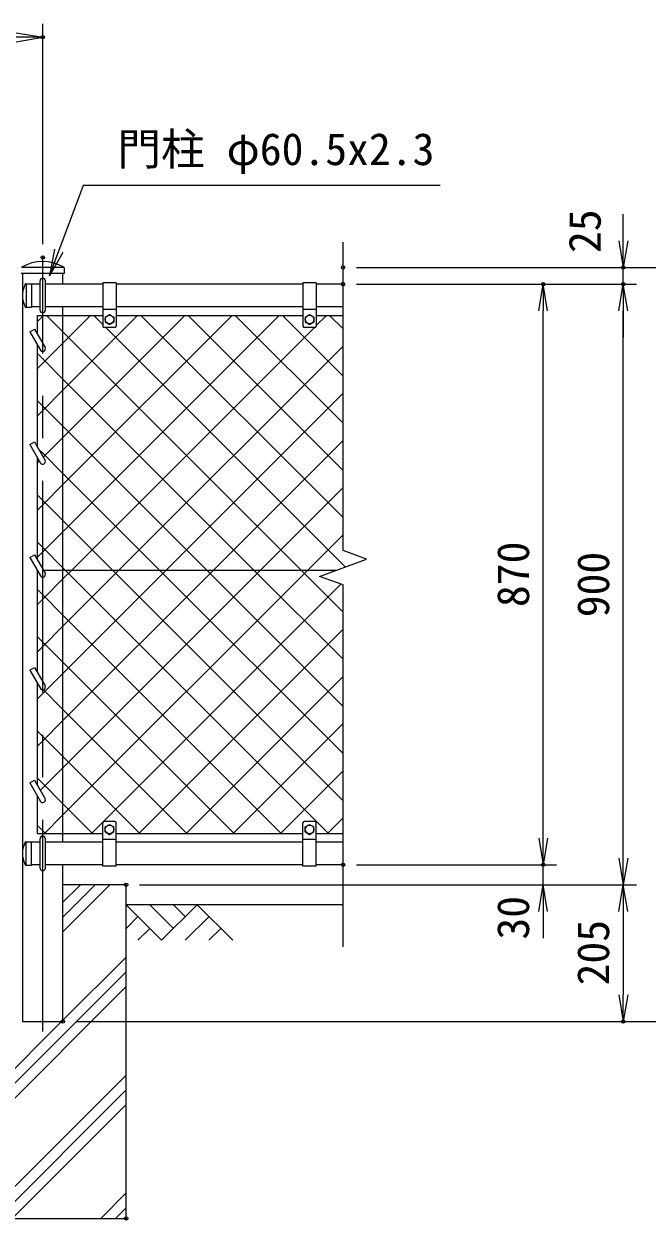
# Model space of a CAD drawing. Units: millimetres, scale not verified. Extents: x -4200 to 4200, y -2970 to 2970.
# Drawn here: x 2214 to 3148, y -1041 to 751 of the extents above; entities that cross this region are included whole.
import ezdxf
from ezdxf.enums import TextEntityAlignment as Align

# ---------------------------------------------------------------- set-up
doc = ezdxf.new("R2010")
doc.units = ezdxf.units.MM
doc.header["$LTSCALE"] = 10
doc.header["$PDMODE"] = 32
doc.header["$PDSIZE"] = 5
doc.linetypes.add('USER1', pattern=[50.8, 31.75, -6.35, 6.35, -6.35])
for name, color, linetype, lineweight in [('0-0_D-STR1', 1, 'Continuous', 25), ('0-1_D-DCR-HCH', 7, 'Continuous', 13), ('0-2_D-STR3', 3, 'Continuous', 13), ('0-3_D-BMK', 2, 'USER1', 13), ('0-4_D-STR4', 7, 'Continuous', 25), ('0-5_D-BGD', 7, 'Continuous', 25), ('0-6_D-STR-TXT', 7, 'Continuous', 13), ('0-7_D-STR-DIM', 7, 'Continuous', 13), ('0-B_D-STR2', 7, 'Continuous', 13)]:
    doc.layers.add(name, color=color, linetype=linetype, lineweight=lineweight)
doc.layers.add('0-8_0', color=7, linetype='Continuous')
doc.layers.add('0-9_Defpoints', color=8, linetype='Continuous')
doc.styles.add('ＭＳ ゴシック', font='')
doc.styles.get('ＭＳ ゴシック').set_extended_font_data('MS Gothic')

# ---------------------------------------------------------------- blocks, each defined once
blk = doc.blocks.new('_Open')
at = {"layer": '0-8_0'}
blk.add_line((-10, 1.667), (0, 0), dxfattribs=at)
blk.add_lwpolyline([(-10, -1.667), (0, 0), (-10, 0)], dxfattribs=at)

msp = doc.modelspace()

# ---------------------------------------------------------------- linework, layer by layer
at = {"layer": '0-0_D-STR1'}
for p, q in [((2274.09, 377.37), (2209.89, 377.37)), ((2273.76, 386.37), (2210.22, 386.37)), ((2272.24, 361.37), (2272.24, 377.37)), ((2274.09, 385.42), (2274.09, 377.37)), ((2216.66, 361.87), (2224.99, 361.87)), ((2216.99, 361.87), (2216.99, 326.87)), ((2224.99, 361.87), (2224.99, 326.87)), ((2237.99, 361.37), (2224.99, 361.37)), ((2331.99, 361.37), (2245.99, 361.37)), ((2631.99, 361.37), (2351.99, 361.37)), ((2691.99, 361.37), (2651.99, 361.37)), ((2216.66, 326.87), (2224.99, 326.87)), ((2237.99, 327.37), (2224.99, 327.37)), ((2331.99, 327.37), (2245.99, 327.37)), ((2272.24, -474.63), (2272.24, 327.37)), ((2631.99, 327.37), (2351.99, 327.37)), ((2691.99, 327.37), (2651.99, 327.37)), ((2216.66, -474.13), (2224.99, -474.13)), ((2216.99, -509.13), (2216.99, -474.13)), ((2224.99, -509.13), (2224.99, -474.13)), ((2237.99, -474.63), (2224.99, -474.63)), ((2331.99, -474.63), (2245.99, -474.63)), ((2631.99, -474.63), (2351.99, -474.63)), ((2691.99, -474.63), (2651.99, -474.63)), ((2216.66, -509.13), (2224.99, -509.13)), ((2237.99, -508.63), (2224.99, -508.63)), ((2331.99, -508.63), (2245.99, -508.63)), ((2631.99, -508.63), (2351.99, -508.63)), ((2691.99, -508.63), (2651.99, -508.63))]:
    msp.add_line(p, q, dxfattribs=at)
msp.add_lwpolyline([(2211.74, 377.37), (2211.74, -743.63), (2272.24, -743.63), (2272.24, -508.63)], dxfattribs=at)
for centre, radius, start, end in [((2241.99, 334.2), 61.17, 59.14927, 120.85073), ((2272.59, 385.42), 1.5, 0, 59.14927), ((2247.22, 344.37), 35.72, 151.52136, 208.47864), ((2216.66, 360.87), 1, 90, 147.70173), ((2216.66, 327.87), 1, 212.29827, 270), ((2247.22, -491.63), 35.72, 151.52136, 208.47864), ((2216.66, -475.13), 1, 90, 147.70173), ((2216.66, -508.13), 1, 212.29827, 270)]:
    msp.add_arc(centre, radius, start, end, dxfattribs=at)
at = {"layer": '0-1_D-DCR-HCH'}
for p, q in [((2272.24, -609.14), (2342.75, -538.63)), ((2272.24, -587.05), (2320.66, -538.63)), ((2272.24, -564.95), (2298.56, -538.63)), ((2420.2, -621.84), (2366.99, -568.63)), ((2437.94, -604.11), (2402.47, -568.63)), ((2473.42, -568.63), (2420.2, -621.84)), ((2455.77, -586.46), (2437.94, -568.63)), ((2473.42, -568.63), (2526.63, -621.84)), ((2384.73, -586.37), (2366.99, -604.03)), ((2491.15, -586.37), (2455.52, -621.84)), ((2402.47, -604.11), (2384.65, -621.84)), ((2508.89, -604.11), (2491.07, -621.84)), ((2272.24, -741.73), (2366.99, -646.98)), ((2116.99, -919.07), (2366.99, -669.07)), ((2116.99, -941.17), (2366.99, -691.17)), ((2116.99, -896.98), (2270.33, -743.63)), ((2152.11, -1038.63), (2366.99, -823.75)), ((2174.21, -1038.63), (2366.99, -845.85)), ((2196.31, -1038.63), (2366.99, -867.95)), ((2328.89, -1038.63), (2366.99, -1000.53)), ((2350.99, -1038.63), (2366.99, -1022.63))]:
    msp.add_line(p, q, dxfattribs=at)
at = {"layer": '0-2_D-STR3'}
for p, q in [((2237.99, 322.37), (2237.99, 366.37)), ((2245.99, 322.37), (2245.99, 366.37)), ((2331.99, 363.37), (2331.99, 298.37)), ((2351.99, 363.37), (2331.99, 363.37)), ((2351.99, 363.37), (2351.99, 298.37)), ((2631.99, 363.37), (2631.99, 298.37)), ((2651.99, 363.37), (2631.99, 363.37)), ((2651.99, 363.37), (2651.99, 298.37)), ((2351.99, 323.37), (2331.99, 323.37)), ((2651.99, 323.37), (2631.99, 323.37)), ((2233.99, 314.37), (2331.99, 314.37)), ((2233.99, 286.22), (2233.99, 314.37)), ((2335.49, 312.11), (2341.99, 315.87)), ((2335.49, 312.11), (2335.49, 304.63)), ((2341.99, 315.87), (2348.49, 312.11)), ((2348.49, 312.11), (2348.49, 304.63)), ((2351.99, 314.37), (2631.99, 314.37)), ((2635.49, 312.11), (2641.99, 315.87)), ((2635.49, 312.11), (2635.49, 304.63)), ((2641.99, 315.87), (2648.49, 312.11)), ((2648.49, 312.11), (2648.49, 304.63)), ((2651.99, 314.37), (2691.99, 314.37)), ((2222.6, 289.96), (2229.53, 293.96)), ((2222.6, 289.96), (2238.53, 262.37)), ((2229.53, 293.96), (2245.46, 266.37)), ((2349.99, 296.37), (2333.99, 296.37)), ((2649.99, 296.37), (2633.99, 296.37)), ((2233.99, 117.22), (2233.99, 270.22)), ((2222.6, 120.96), (2229.53, 124.96)), ((2222.6, 120.96), (2238.53, 93.37)), ((2229.53, 124.96), (2245.46, 97.37)), ((2233.99, -51.78), (2233.99, 101.22)), ((2222.6, -48.04), (2229.53, -44.04)), ((2222.6, -48.04), (2238.53, -75.63)), ((2229.53, -44.04), (2245.46, -71.63)), ((2233.99, -220.78), (2233.99, -67.78)), ((2681, -67.63), (2243.15, -67.63)), ((2222.6, -217.04), (2229.53, -213.04)), ((2229.53, -213.04), (2245.46, -240.63)), ((2222.6, -217.04), (2238.53, -244.63)), ((2233.99, -389.78), (2233.99, -236.78)), ((2222.6, -386.04), (2229.53, -382.04)), ((2222.6, -386.04), (2238.53, -413.63)), ((2229.53, -382.04), (2245.46, -409.63)), ((2233.99, -461.63), (2233.99, -405.78)), ((2331.99, -510.63), (2331.99, -445.63)), ((2349.99, -443.63), (2333.99, -443.63)), ((2351.99, -510.63), (2351.99, -445.63)), ((2631.99, -510.63), (2631.99, -445.63)), ((2649.99, -443.63), (2633.99, -443.63)), ((2651.99, -510.63), (2651.99, -445.63)), ((2233.99, -461.63), (2331.99, -461.63)), ((2335.49, -459.37), (2335.49, -451.89)), ((2335.49, -459.37), (2341.99, -463.13)), ((2341.99, -463.13), (2348.49, -459.37)), ((2348.49, -459.37), (2348.49, -451.89)), ((2351.99, -461.63), (2631.99, -461.63)), ((2635.49, -459.37), (2635.49, -451.89)), ((2635.49, -459.37), (2641.99, -463.13)), ((2641.99, -463.13), (2648.49, -459.37)), ((2648.49, -459.37), (2648.49, -451.89)), ((2651.99, -461.63), (2691.99, -461.63)), ((2237.99, -513.63), (2237.99, -469.63)), ((2245.99, -513.63), (2245.99, -469.63)), ((2351.99, -470.63), (2331.99, -470.63)), ((2651.99, -470.63), (2631.99, -470.63)), ((2351.99, -510.63), (2331.99, -510.63)), ((2651.99, -510.63), (2631.99, -510.63))]:
    msp.add_line(p, q, dxfattribs=at)
for points in [[(2335.49, 304.63), (2341.99, 300.87), (2348.49, 304.63)], [(2635.49, 304.63), (2641.99, 300.87), (2648.49, 304.63)], [(2335.49, -451.89), (2341.99, -448.13), (2348.49, -451.89)], [(2635.49, -451.89), (2641.99, -448.13), (2648.49, -451.89)]]:
    msp.add_lwpolyline(points, dxfattribs=at)
for centre in [(2341.99, 308.37), (2641.99, 308.37), (2341.99, -455.63), (2641.99, -455.63)]:
    msp.add_circle(centre, 6.49, dxfattribs=at)
for centre, radius, start, end in [((2241.99, 366.37), 4, 0, 180), ((2241.99, 322.37), 4, 180, 0), ((2333.99, 298.37), 2, 180, 270), ((2349.99, 298.37), 2, 270, 0), ((2633.99, 298.37), 2, 180, 270), ((2649.99, 298.37), 2, 270, 0), ((2241.99, 264.37), 4, 210, 30), ((2241.99, 95.37), 4, 210, 30), ((2241.99, -73.63), 4, 210, 30), ((2241.99, -242.63), 4, 210, 30), ((2241.99, -411.63), 4, 210, 30), ((2333.99, -445.63), 2, 90, 180), ((2349.99, -445.63), 2, 0, 90), ((2633.99, -445.63), 2, 90, 180), ((2649.99, -445.63), 2, 0, 90), ((2241.99, -469.63), 4, 0, 180), ((2241.99, -513.63), 4, 180, 0)]:
    msp.add_arc(centre, radius, start, end, dxfattribs=at)
at = {"layer": '0-3_D-BMK'}
msp.add_line((2241.99, -758.63), (2241.99, 401.37), dxfattribs=at)
at = {"layer": '0-4_D-STR4'}
msp.add_line((2366.99, -538.63), (2272.24, -538.63), dxfattribs=at)
msp.add_lwpolyline([(2116.99, -538.63), (2116.99, -1038.63), (2366.99, -1038.63), (2366.99, -538.63)], dxfattribs=at)
at = {"layer": '0-5_D-BGD'}
msp.add_line((2691.99, -568.63), (2366.99, -568.63), dxfattribs=at)
at = {"layer": '0-6_D-STR-TXT'}
msp.add_lwpolyline([(2837.38, 509.37), (2302.7, 509.37), (2252.68, 375.81)], dxfattribs=at)
at = {"layer": '0-7_D-STR-DIM'}
for p, q in [((2241.99, 421.37), (2241.99, 751.37)), ((3111.99, 426.37), (3111.99, 466.37)), ((2691.99, -37.98), (2691.99, 424.37)), ((2711.99, 386.37), (3251.99, 386.37)), ((2711.99, 386.37), (3131.99, 386.37)), ((3111.99, 361.37), (3111.99, 386.37)), ((2711.99, 361.37), (3011.99, 361.37)), ((2711.99, 361.37), (3131.99, 361.37)), ((2711.99, 361.37), (3131.99, 361.37)), ((2991.99, -468.63), (2991.99, 321.37)), ((3111.99, -498.63), (3111.99, 321.37)), ((3111.99, 321.37), (3111.99, 281.37)), ((2656.75, -76.46), (2727.23, -50.81)), ((2727.23, -50.81), (2691.99, -37.98)), ((2691.99, -89.28), (2656.75, -76.46)), ((2691.99, -631.63), (2691.99, -89.28)), ((2991.99, -468.63), (2991.99, -428.63)), ((2711.99, -508.63), (3011.99, -508.63)), ((2711.99, -508.63), (3011.99, -508.63)), ((2991.99, -538.63), (2991.99, -508.63)), ((2386.99, -538.63), (3011.99, -538.63)), ((2386.99, -538.63), (3131.99, -538.63)), ((2386.99, -538.63), (3131.99, -538.63)), ((2991.99, -578.63), (2991.99, -618.63)), ((3111.99, -578.63), (3111.99, -703.63)), ((2292.24, -743.63), (3251.99, -743.63)), ((2292.24, -743.63), (3131.99, -743.63))]:
    msp.add_line(p, q, dxfattribs=at)
at = {"layer": '0-9_Defpoints'}
for p in [(2241.99, 731.37), (2241.99, 401.37), (2691.99, 386.37), (3111.99, 386.37), (2691.99, 361.37), (2991.99, 361.37), (3111.99, 361.37), (2691.99, -508.63), (2991.99, -508.63), (2366.99, -538.63), (2272.24, -743.63), (3111.99, -743.63), (2366.99, -1038.63)]:
    msp.add_point(p, dxfattribs=at)
at = {"layer": '0-B_D-STR2'}
for p, q in [((2272.24, 60.99), (2525.62, 314.37)), ((2272.24, -9.72), (2596.33, 314.37)), ((2331.99, 300.8), (2318.42, 314.37)), ((2691.99, 11.51), (2389.13, 314.37)), ((2691.99, 82.22), (2459.84, 314.37)), ((2691.99, 152.93), (2530.55, 314.37)), ((2691.99, 223.64), (2601.26, 314.37)), ((2651.99, 299.32), (2667.04, 314.37)), ((2691.99, 294.35), (2671.97, 314.37)), ((2695.24, -62.45), (2336.42, 296.37)), ((2241.99, 249.37), (2233.99, 257.37)), ((2272.24, 219.12), (2241.99, 249.37)), ((2559, -67.63), (2272.24, 219.12)), ((2426.46, -67.63), (2691.99, 197.9)), ((2241.99, 178.66), (2233.99, 186.66)), ((2272.24, 148.41), (2241.99, 178.66)), ((2488.29, -67.63), (2272.24, 148.41)), ((2497.17, -67.63), (2691.99, 127.19)), ((2233.99, 93.45), (2236.84, 96.3)), ((2241.99, 30.74), (2272.24, 60.99)), ((2233.99, 22.74), (2241.99, 30.74)), ((2241.99, -39.97), (2272.24, -9.72)), ((2233.99, -47.97), (2241.99, -39.97)), ((2725.5, -51.44), (2726.42, -50.51)), ((2272.24, -221.85), (2426.46, -67.63)), ((2272.24, -292.56), (2497.17, -67.63)), ((2691.99, -271.34), (2488.29, -67.63)), ((2691.99, -200.63), (2559, -67.63)), ((2333.07, -443.86), (2688.81, -88.13)), ((2241.99, -104.18), (2233.99, -96.18)), ((2272.24, -134.43), (2241.99, -104.18)), ((2599.44, -461.63), (2272.24, -134.43)), ((2386.01, -461.63), (2691.99, -155.65)), ((2241.99, -174.89), (2233.99, -166.89)), ((2272.24, -205.14), (2241.99, -174.89)), ((2528.73, -461.63), (2272.24, -205.14)), ((2241.99, -252.1), (2272.24, -221.85)), ((2456.72, -461.63), (2691.99, -226.37)), ((2235.12, -238.73), (2233.99, -237.6)), ((2233.99, -260.1), (2241.99, -252.1)), ((2241.99, -322.81), (2272.24, -292.56)), ((2527.43, -461.63), (2691.99, -297.08)), ((2233.99, -330.81), (2241.99, -322.81)), ((2598.15, -461.63), (2691.99, -367.79)), ((2315.3, -461.63), (2332.22, -444.71)), ((2668.86, -461.63), (2691.99, -438.5))]:
    msp.add_line(p, q, dxfattribs=at)
for points in [[(2233.99, 305.58), (2241.99, 313.58), (2242.77, 314.37)], [(2233.99, 234.87), (2241.99, 242.87), (2272.24, 273.12), (2313.49, 314.37)], [(2233.99, 164.16), (2241.99, 172.16), (2272.24, 202.41), (2384.2, 314.37)], [(2242.69, 102.15), (2272.24, 131.7), (2454.91, 314.37)], [(2691.99, -129.92), (2629.71, -67.63), (2272.24, 289.83), (2247.71, 314.37)], [(2233.99, -118.68), (2241.99, -110.68), (2272.24, -80.43), (2285.04, -67.63), (2649.04, 296.37)], [(2233.99, -189.39), (2241.99, -181.39), (2272.24, -151.14), (2355.75, -67.63), (2691.99, 268.61)], [(2691.99, -342.05), (2417.58, -67.63), (2272.24, 77.7), (2241.99, 107.95), (2235.73, 114.22)], [(2238.29, -397.22), (2241.99, -393.52), (2272.24, -363.27), (2567.88, -67.63), (2691.99, 56.48)], [(2691.99, -412.76), (2346.87, -67.63), (2272.24, 6.99), (2241.99, 37.24), (2233.99, 45.24)], [(2244.59, -461.63), (2272.24, -433.98), (2638.59, -67.63), (2691.99, -14.23)], [(2670.15, -461.63), (2276.15, -67.63), (2272.24, -63.72), (2241.99, -33.47), (2233.99, -25.47)], [(2458.02, -461.63), (2272.24, -275.85), (2242.9, -246.51)], [(2387.31, -461.63), (2272.24, -346.56), (2241.99, -316.31), (2233.99, -308.31)], [(2316.6, -461.63), (2272.24, -417.27), (2241.99, -387.02), (2233.99, -379.02)], [(2245.89, -461.63), (2241.99, -457.73), (2233.99, -449.73)]]:
    msp.add_lwpolyline(points, dxfattribs=at)

# ---------------------------------------------------------------- block references
at = {"layer": '0-6_D-STR-TXT', "xscale": 4, "yscale": 4, "rotation": 249.46512}
msp.add_blockref('_Open', (2251.97, 373.94), dxfattribs=at)
at = {"layer": '0-7_D-STR-DIM', "xscale": 4, "yscale": 4}
msp.add_blockref('_Open', (2241.99, 731.37), dxfattribs=at)
for p, rotation in [((3111.99, 386.37), 270), ((2991.99, 361.37), 90), ((3111.99, 361.37), 90), ((3111.99, 361.37), 90), ((2991.99, -508.63), 270), ((2991.99, -508.63), 270), ((3111.99, -538.63), 270), ((2991.99, -538.63), 90), ((3111.99, -538.63), 90), ((3111.99, -743.63), 270)]:
    msp.add_blockref('_Open', p, dxfattribs=dict(at, rotation=rotation))

# ---------------------------------------------------------------- texts
at = {"layer": '0-6_D-STR-TXT', "style": 'ＭＳ ゴシック'}
msp.add_text('門柱 φ60.5x2.3', height=48.09, dxfattribs=at).set_placement((2353.63, 525.38), align=Align.BOTTOM_LEFT)
at = {"layer": '0-7_D-STR-DIM', "style": 'ＭＳ ゴシック'}
for s, p in [('25', (3092.6, 408.01)), ('870', (2985.24, -122.51)), ('900', (3105.24, -137.76)), ('30', (2985.24, -620.83)), ('205', (3105.24, -689.48))]:
    msp.add_text(s, height=48.09, rotation=90, dxfattribs=at).set_placement(p, align=Align.BOTTOM_LEFT)

doc.saveas('drawing.dxf')
